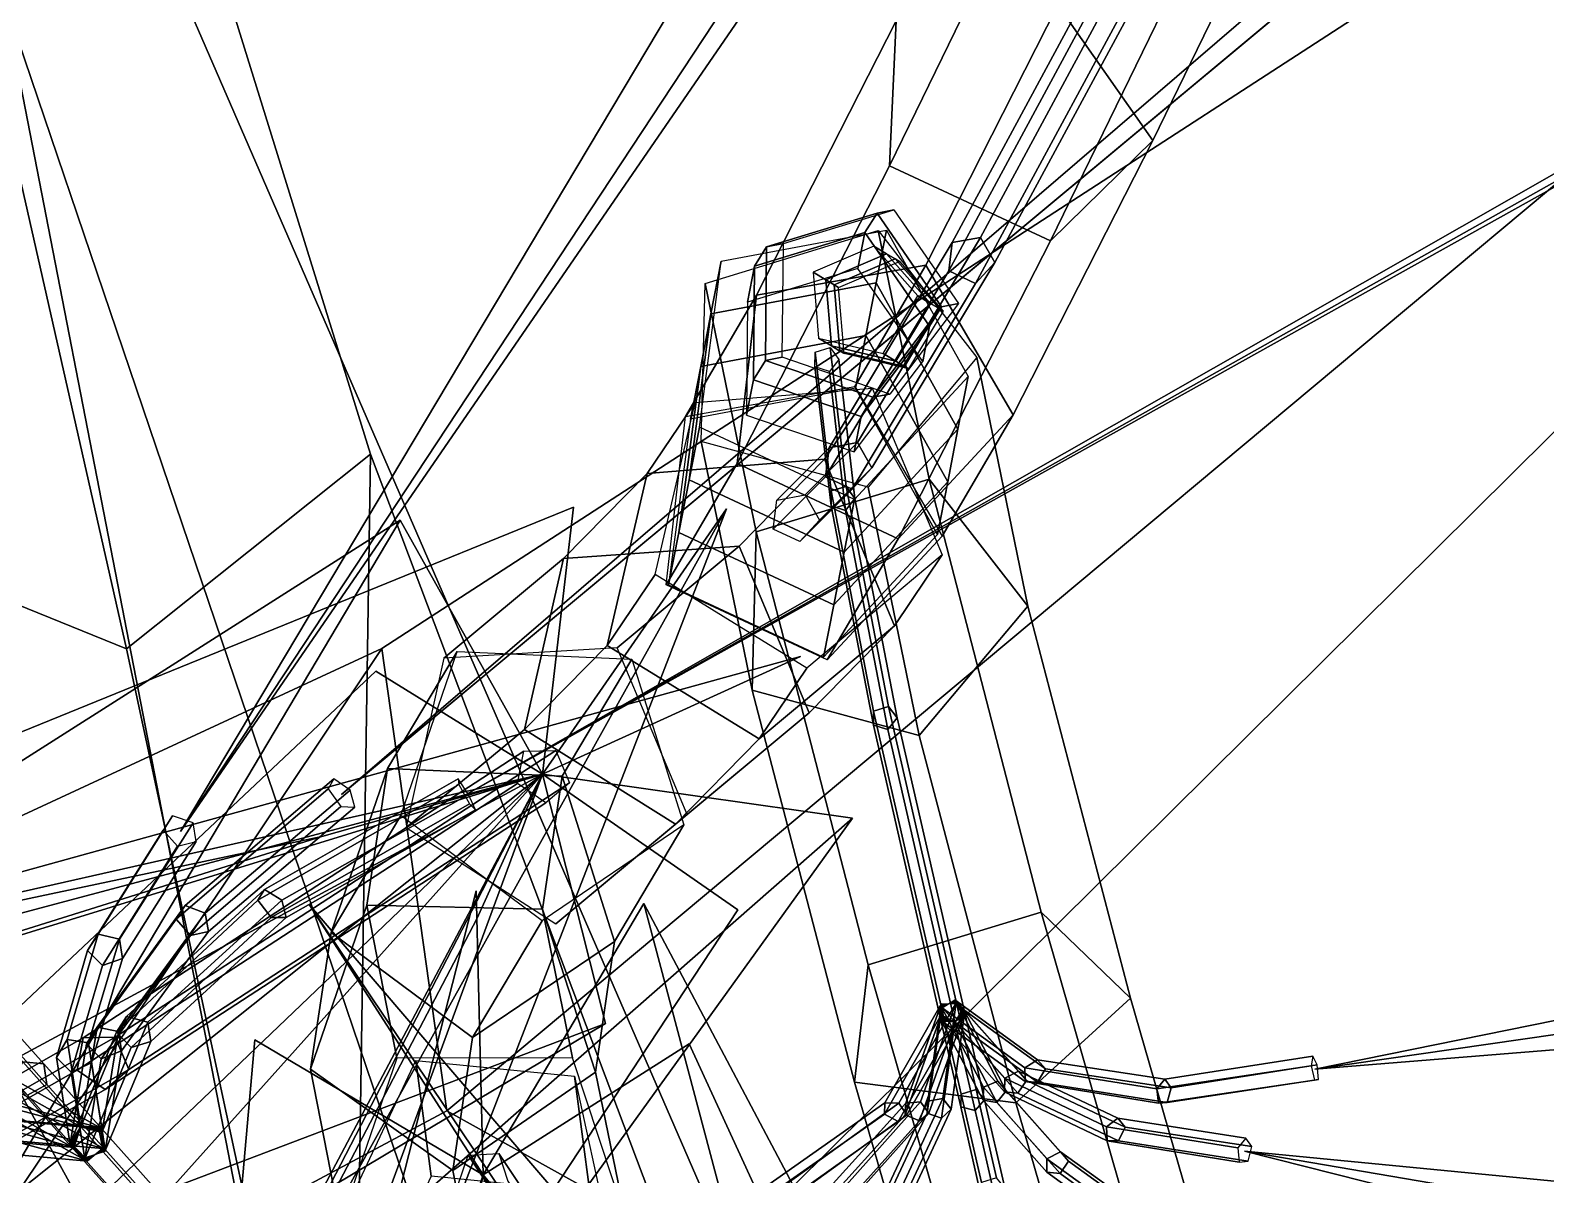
# Model space of a CAD drawing. Header units: metres. Extents: x -544 to 542, y -646 to 594.
# Drawn here: x -36.1 to 27.7, y -36.1 to 12 of the extents above; entities that cross this region are included whole.
import ezdxf

# ---------------------------------------------------------------- set-up
doc = ezdxf.new("R2010")
doc.units = ezdxf.units.M

msp = doc.modelspace()

# ---------------------------------------------------------------- linework, layer by layer
at = {"layer": 'Newplan_Intrnd', "color": 3}
for points in [[(0.3853, 12.4502, 171.8064), (8.4084, 28.9379, 183.3507), (8.9606, 24.5151, 189.2034), (0.1039, 6.3478, 175.9054)], [(11.1865, 7.4067, 171.5028), (19.2096, 23.8945, 183.0471), (14.7064, 28.5565, 179.5677), (7.1955, 13.1009, 169.101)], [(0.1039, 6.3478, 175.9054), (8.9606, 24.5151, 189.2034), (15.7369, 21.3511, 189.013), (6.8802, 3.1837, 175.715)], [(6.8802, 3.1837, 175.715), (15.7369, 21.3511, 189.013), (19.2096, 23.8945, 183.0471), (11.1865, 7.4067, 171.5028)], [(1.6394, 2.1618, 153.1539), (7.1955, 13.1009, 169.101), (0.3853, 12.4502, 171.8064), (-5.4939, 0.9041, 154.4395)], [(5.3072, -4.1392, 154.1359), (11.1865, 7.4067, 171.5028), (7.1955, 13.1009, 169.101), (1.6394, 2.1618, 153.1539)], [(-5.4939, 0.9041, 154.4395), (0.3853, 12.4502, 171.8064), (0.1039, 6.3478, 175.9054), (-6.3015, -6.1859, 156.2279)], [(0.4747, -9.35, 156.0374), (6.8802, 3.1837, 175.715), (11.1865, 7.4067, 171.5028), (5.3072, -4.1392, 154.1359)], [(-6.3015, -6.1859, 156.2279), (0.1039, 6.3478, 175.9054), (6.8802, 3.1837, 175.715), (0.4747, -9.35, 156.0374)], [(0.2971, 4.4899, 25.5404), (-0.4141, 4.357, 40.07981), (-5.06396, 2.9396, 39.8393), (-4.3526, 3.0726, 25.3)], [(3.0072, 0.5462, 25.637), (2.2958, 0.4133, 40.1763), (-0.4141, 4.357, 40.07981), (0.2971, 4.4899, 25.5404)], [(-0.4141, 4.357, 40.07981), (-0.9232, 3.5357, 54.7664), (-5.573, 2.1183, 54.5259), (-5.06396, 2.9396, 39.8393)], [(2.2958, 0.4133, 40.1763), (1.7961, -0.4006, 54.6393), (-0.9232, 3.5357, 54.7664), (-0.4141, 4.357, 40.07981)], [(-0.3755, 3.6187, 71.563), (1.7724, -6.8445, 91.7016), (-5.5088, -9.06403, 91.3251), (-7.6569, 1.3992, 71.1864)], [(-0.02033, 3.6365, 69.5948), (-0.4526, 1.4218, 91.00979), (-7.405, 0.1148, 90.7342), (-6.9728, 2.3295, 69.3193)], [(-0.9232, 3.5357, 54.7664), (-1.2198, 2.02572, 69.404), (-5.8696, 0.6083, 69.1636), (-5.573, 2.1183, 54.5259)], [(1.7961, -0.4006, 54.6393), (1.5056, -1.8928, 69.05381), (-1.2198, 2.02572, 69.404), (-0.9232, 3.5357, 54.7664)], [(3.4216, -2.5239, 69.02722), (2.9893, -4.7386, 90.4421), (-0.4526, 1.4218, 91.00979), (-0.02033, 3.6365, 69.5948)], [(3.787, -1.719, 68.3456), (5.935, -12.1823, 88.4842), (1.7724, -6.8445, 91.7016), (-0.3755, 3.6187, 71.563)], [(-5.06396, 2.9396, 39.8393), (-5.573, 2.1183, 54.5259), (-5.6155, -2.6598, 54.256), (-5.1157, -1.8458, 39.793)], [(-4.3526, 3.0726, 25.3), (-5.06396, 2.9396, 39.8393), (-5.1157, -1.8458, 39.793), (-4.4044, -1.7129, 25.2537)], [(-0.01325, 2.6458, 16.9332), (-0.548, 2.9663, 25.3833), (-3.1102, 1.8641, 25.263), (-2.5774, 1.5448, 16.853)], [(0.3435, 2.4319, 8.4704), (-0.01325, 2.6458, 16.9332), (-2.5774, 1.5448, 16.853), (-2.2219, 1.3317, 8.4303)], [(1.8332, 0.556, 17.06387), (1.295, 0.8787, 25.5791), (-0.548, 2.9663, 25.3833), (-0.01325, 2.6458, 16.9332)], [(2.1921, 0.3409, 8.5357), (1.8332, 0.556, 17.06387), (-0.01325, 2.6458, 16.9332), (0.3435, 2.4319, 8.4704)], [(-1.3497, -2.9411, 131.5735), (1.6394, 2.1618, 153.1539), (-5.4939, 0.9041, 154.4395), (-8.4832, -4.1987, 132.859)], [(-6.9728, 2.3295, 69.3193), (-7.405, 0.1148, 90.7342), (-8.3248, -6.8656, 89.9937), (-7.8925, -4.6509, 68.5788)], [(-5.573, 2.1183, 54.5259), (-5.8696, 0.6083, 69.1636), (-5.906, -4.152, 68.6705), (-5.6155, -2.6598, 54.256)], [(0.5222, 2.3248, -0.01834), (0.3435, 2.4319, 8.4704), (-2.2219, 1.3317, 8.4303), (-2.04322, 1.2246, -0.05847)], [(2.3179, -9.2422, 132.5554), (5.3072, -4.1392, 154.1359), (1.6394, 2.1618, 153.1539), (-1.3497, -2.9411, 131.5735)], [(2.3708, 0.2338, 0.04697), (2.1921, 0.3409, 8.5357), (0.3435, 2.4319, 8.4704), (0.5222, 2.3248, -0.01834)], [(-0.4526, 1.4218, 91.00979), (-0.8848, -0.7929, 112.4247), (-7.8373, -2.09989, 112.1492), (-7.405, 0.1148, 90.7342)], [(-7.6569, 1.3992, 71.1864), (-5.5088, -9.06403, 91.3251), (-5.6711, -15.7201, 87.8841), (-7.8192, -5.2568, 67.7455)], [(-2.5774, 1.5448, 16.853), (-3.1102, 1.8641, 25.263), (-2.8744, -0.9149, 25.3833), (-2.3396, -1.2355, 16.9332)], [(-2.2219, 1.3317, 8.4303), (-2.5774, 1.5448, 16.853), (-2.3396, -1.2355, 16.9332), (-1.9828, -1.4493, 8.4704)], [(-2.04322, 1.2246, -0.05847), (-2.2219, 1.3317, 8.4303), (-1.9828, -1.4493, 8.4704), (-1.8041, -1.5565, -0.01834)], [(2.9893, -4.7386, 90.4421), (2.557, -6.9534, 111.8571), (-0.8848, -0.7929, 112.4247), (-0.4526, 1.4218, 91.00979)], [(-8.4832, -4.1987, 132.859), (-5.4939, 0.9041, 154.4395), (-6.3015, -6.1859, 156.2279), (-9.2908, -11.2889, 134.6474)], [(0.3737, -1.8789, 17.06387), (-0.1644, -1.5563, 25.5791), (1.295, 0.8787, 25.5791), (1.8332, 0.556, 17.06387)], [(-7.405, 0.1148, 90.7342), (-7.8373, -2.09989, 112.1492), (-8.7571, -9.08036, 111.4087), (-8.3248, -6.8656, 89.9937)], [(-0.5931, -3.3982, 40.00016), (-1.08721, -4.2077, 54.3257), (1.7961, -0.4006, 54.6393), (2.2958, 0.4133, 40.1763)], [(0.1181, -3.2653, 25.4608), (-0.5931, -3.3982, 40.00016), (2.2958, 0.4133, 40.1763), (3.0072, 0.5462, 25.637)], [(0.7326, -2.09403, 8.5357), (0.3737, -1.8789, 17.06387), (1.8332, 0.556, 17.06387), (2.1921, 0.3409, 8.5357)], [(0.9113, -2.2011, 0.04697), (0.7326, -2.09403, 8.5357), (2.1921, 0.3409, 8.5357), (2.3708, 0.2338, 0.04697)], [(-1.08721, -4.2077, 54.3257), (-1.3739, -5.689, 68.603), (1.5056, -1.8928, 69.05381), (1.7961, -0.4006, 54.6393)], [(-0.8848, -0.7929, 112.4247), (-1.3171, -3.00764, 133.8396), (-8.2696, -4.3146, 133.5641), (-7.8373, -2.09989, 112.1492)], [(-2.3396, -1.2355, 16.9332), (-2.8744, -0.9149, 25.3833), (-0.1644, -1.5563, 25.5791), (0.3737, -1.8789, 17.06387)], [(-1.9828, -1.4493, 8.4704), (-2.3396, -1.2355, 16.9332), (0.3737, -1.8789, 17.06387), (0.7326, -2.09403, 8.5357)], [(2.557, -6.9534, 111.8571), (2.1248, -9.1681, 133.272), (-1.3171, -3.00764, 133.8396), (-0.8848, -0.7929, 112.4247)], [(-5.1157, -1.8458, 39.793), (-5.6155, -2.6598, 54.256), (-1.08721, -4.2077, 54.3257), (-0.5931, -3.3982, 40.00016)], [(-4.4044, -1.7129, 25.2537), (-5.1157, -1.8458, 39.793), (-0.5931, -3.3982, 40.00016), (0.1181, -3.2653, 25.4608)], [(-1.8041, -1.5565, -0.01834), (-1.9828, -1.4493, 8.4704), (0.7326, -2.09403, 8.5357), (0.9113, -2.2011, 0.04697)], [(-0.787, -7.173, 65.9998), (1.361, -17.6363, 86.1384), (5.935, -12.1823, 88.4842), (3.787, -1.719, 68.3456)], [(-7.8373, -2.09989, 112.1492), (-8.2696, -4.3146, 133.5641), (-9.1894, -11.295, 132.8237), (-8.7571, -9.08036, 111.4087)], [(-1.3714, -7.6958, 68.3955), (-1.8037, -9.9105, 89.8105), (2.9893, -4.7386, 90.4421), (3.4216, -2.5239, 69.02722)], [(-0.6248, -3.01264, 134.2341), (-2.632, -6.00046, 156.8002), (-10.08423, -6.5993, 156.058), (-8.07699, -3.6115, 133.4919)], [(-5.6155, -2.6598, 54.256), (-5.906, -4.152, 68.6705), (-1.3739, -5.689, 68.603), (-1.08721, -4.2077, 54.3257)], [(2.3312, -10.02597, 133.5685), (0.3239, -13.01379, 156.1346), (-2.632, -6.00046, 156.8002), (-0.6248, -3.01264, 134.2341)], [(-8.07699, -3.6115, 133.4919), (-10.08423, -6.5993, 156.058), (-11.7681, -13.8368, 154.95), (-9.7608, -10.849, 132.3839)], [(-2.5145, -14.453, 134.457), (0.4747, -9.35, 156.0374), (5.3072, -4.1392, 154.1359), (2.3179, -9.2422, 132.5554)], [(-7.8925, -4.6509, 68.5788), (-8.3248, -6.8656, 89.9937), (-1.8037, -9.9105, 89.8105), (-1.3714, -7.6958, 68.3955)], [(-1.8037, -9.9105, 89.8105), (-2.236, -12.1252, 111.2254), (2.557, -6.9534, 111.8571), (2.9893, -4.7386, 90.4421)], [(-7.8192, -5.2568, 67.7455), (-5.6711, -15.7201, 87.8841), (1.361, -17.6363, 86.1384), (-0.787, -7.173, 65.9998)], [(-2.632, -6.00046, 156.8002), (-6.223, -9.6644, 179.4569), (-13.6111, -10.1871, 178.197), (-10.08423, -6.5993, 156.058)], [(-9.2908, -11.2889, 134.6474), (-6.3015, -6.1859, 156.2279), (0.4747, -9.35, 156.0374), (-2.5145, -14.453, 134.457)], [(0.3239, -13.01379, 156.1346), (-3.2669, -16.6777, 178.7913), (-6.223, -9.6644, 179.4569), (-2.632, -6.00046, 156.8002)], [(-10.08423, -6.5993, 156.058), (-13.6111, -10.1871, 178.197), (-15.2555, -17.3778, 176.7708), (-11.7681, -13.8368, 154.95)], [(-8.3248, -6.8656, 89.9937), (-8.7571, -9.08036, 111.4087), (-2.236, -12.1252, 111.2254), (-1.8037, -9.9105, 89.8105)], [(1.7724, -6.8445, 91.7016), (6.4939, -25.06435, 107.7972), (-0.7873, -27.2838, 107.4207), (-5.5088, -9.06403, 91.3251)], [(-2.236, -12.1252, 111.2254), (-2.6683, -14.34, 132.6404), (2.1248, -9.1681, 133.272), (2.557, -6.9534, 111.8571)], [(5.935, -12.1823, 88.4842), (10.2466, -28.6906, 102.4179), (6.4939, -25.06435, 107.7972), (1.7724, -6.8445, 91.7016)], [(-8.7571, -9.08036, 111.4087), (-9.1894, -11.295, 132.8237), (-2.6683, -14.34, 132.6404), (-2.236, -12.1252, 111.2254)], [(-5.5088, -9.06403, 91.3251), (-0.7873, -27.2838, 107.4207), (-1.3595, -32.2285, 101.8177), (-5.6711, -15.7201, 87.8841)], [(-13.6111, -10.1871, 178.197), (-18.6464, -14.3727, 199.9357), (-20.2299, -21.5079, 198.1962), (-15.2555, -17.3778, 176.7708)], [(-6.223, -9.6644, 179.4569), (-11.3578, -13.9403, 201.7054), (-18.6464, -14.3727, 199.9357), (-13.6111, -10.1871, 178.197)], [(-3.2669, -16.6777, 178.7913), (-8.4017, -20.9536, 201.0398), (-11.3578, -13.9403, 201.7054), (-6.223, -9.6644, 179.4569)], [(-3.3651, -14.7906, 132.4309), (-5.3723, -17.7784, 154.997), (0.3239, -13.01379, 156.1346), (2.3312, -10.02597, 133.5685)], [(-9.7608, -10.849, 132.3839), (-11.7681, -13.8368, 154.95), (-5.3723, -17.7784, 154.997), (-3.3651, -14.7906, 132.4309)], [(1.361, -17.6363, 86.1384), (5.4207, -33.09301, 98.7435), (10.2466, -28.6906, 102.4179), (5.935, -12.1823, 88.4842)], [(-5.3723, -17.7784, 154.997), (-8.8992, -21.3662, 177.136), (-3.2669, -16.6777, 178.7913), (0.3239, -13.01379, 156.1346)], [(-11.7681, -13.8368, 154.95), (-15.2555, -17.3778, 176.7708), (-8.8992, -21.3662, 177.136), (-5.3723, -17.7784, 154.997)], [(-18.08328, -14.09399, 200.6397), (-21.01469, -19.0155, 222.4436), (-23.3844, -25.9197, 220.5666), (-20.453, -20.9982, 198.7627)], [(-10.7353, -14.421, 201.5538), (-13.6667, -19.3425, 223.3577), (-21.01469, -19.0155, 222.4436), (-18.08328, -14.09399, 200.6397)], [(-8.5412, -21.3845, 200.277), (-11.4726, -26.306, 222.0809), (-13.6667, -19.3425, 223.3577), (-10.7353, -14.421, 201.5538)], [(-5.6711, -15.7201, 87.8841), (-1.3595, -32.2285, 101.8177), (5.4207, -33.09301, 98.7435), (1.361, -17.6363, 86.1384)], [(-8.8992, -21.3662, 177.136), (-13.9346, -25.5518, 198.8746), (-8.4017, -20.9536, 201.0398), (-3.2669, -16.6777, 178.7913)], [(-15.2555, -17.3778, 176.7708), (-20.2299, -21.5079, 198.1962), (-13.9346, -25.5518, 198.8746), (-8.8992, -21.3662, 177.136)], [(-21.01469, -19.0155, 222.4436), (-21.8959, -24.7737, 244.737), (-24.2657, -31.678, 242.8599), (-23.3844, -25.9197, 220.5666)], [(-13.6667, -19.3425, 223.3577), (-14.4899, -24.9381, 244.9795), (-21.8959, -24.7737, 244.737), (-21.01469, -19.0155, 222.4436)], [(-11.4726, -26.306, 222.0809), (-12.2601, -31.8017, 243.29), (-14.4899, -24.9381, 244.9795), (-13.6667, -19.3425, 223.3577)], [(-20.453, -20.9982, 198.7627), (-23.3844, -25.9197, 220.5666), (-17.4441, -30.3476, 220.3658), (-14.5127, -25.4261, 198.5619)], [(-14.5127, -25.4261, 198.5619), (-17.4441, -30.3476, 220.3658), (-11.4726, -26.306, 222.0809), (-8.5412, -21.3845, 200.277)], [(-21.8959, -24.7737, 244.737), (-20.6306, -31.2129, 266.8246), (-23.00045, -38.1171, 264.9476), (-24.2657, -31.678, 242.8599)], [(-14.4899, -24.9381, 244.9795), (-13.2311, -31.1933, 266.3986), (-20.6306, -31.2129, 266.8246), (-21.8959, -24.7737, 244.737)], [(-12.2601, -31.8017, 243.29), (-11.00537, -37.9438, 264.2984), (-13.2311, -31.1933, 266.3986), (-14.4899, -24.9381, 244.9795)], [(6.4939, -25.06435, 107.7972), (12.9942, -47.6927, 115.4802), (5.7129, -49.9122, 115.1036), (-0.7873, -27.2838, 107.4207)], [(10.2466, -28.6906, 102.4179), (16.09499, -48.9551, 108.7747), (12.9942, -47.6927, 115.4802), (6.4939, -25.06435, 107.7972)], [(-23.3844, -25.9197, 220.5666), (-24.2657, -31.678, 242.8599), (-18.2672, -35.9433, 241.9876), (-17.4441, -30.3476, 220.3658)], [(-17.4441, -30.3476, 220.3658), (-18.2672, -35.9433, 241.9876), (-12.2601, -31.8017, 243.29), (-11.4726, -26.306, 222.0809)], [(-0.7873, -27.2838, 107.4207), (5.7129, -49.9122, 115.1036), (4.4887, -52.4929, 108.1746), (-1.3595, -32.2285, 101.8177)], [(5.4207, -33.09301, 98.7435), (10.8684, -51.9048, 104.2855), (16.09499, -48.9551, 108.7747), (10.2466, -28.6906, 102.4179)], [(-24.2657, -31.678, 242.8599), (-23.00045, -38.1171, 264.9476), (-17.00853, -42.1984, 263.4067), (-18.2672, -35.9433, 241.9876)], [(-19.8281, -31.3039, 266.4577), (-19.1792, -36.1831, 286.2895), (-21.9718, -42.1368, 284.9161), (-22.6207, -37.2576, 265.0842)], [(-13.1539, -31.9685, 266.0757), (-12.505, -36.8477, 285.9076), (-19.1792, -36.1831, 286.2895), (-19.8281, -31.3039, 266.4577)], [(-18.2672, -35.9433, 241.9876), (-17.00853, -42.1984, 263.4067), (-11.00537, -37.9438, 264.2984), (-12.2601, -31.8017, 243.29)], [(-11.7595, -38.3391, 264.4627), (-11.1105, -43.2184, 284.2946), (-12.505, -36.8477, 285.9076), (-13.1539, -31.9685, 266.0757)], [(-1.3595, -32.2285, 101.8177), (4.4887, -52.4929, 108.1746), (10.8684, -51.9048, 104.2855), (5.4207, -33.09301, 98.7435)]]:
    msp.add_3dface(points, dxfattribs=at)
at = {"layer": 'Newplan_Leaf', "color": 3}
for points in [[(25.4246, 20.1917, 471.1543), (26.6426, 21.1824, 466.4981), (-22.9528, -20.1118, 436.4796)], [(25.4246, 20.1917, 471.1543), (-22.9528, -20.1118, 436.4796), (26.6426, 21.1824, 466.4981)], [(-22.9528, -20.1118, 436.4796), (22.2872, 18.7837, 475.0276), (25.4246, 20.1917, 471.1543)], [(-22.9528, -20.1118, 436.4796), (25.4246, 20.1917, 471.1543), (22.2872, 18.7837, 475.0276)], [(-4.7082, 16.2893, 496.3354), (-2.2075, 18.383, 492.66), (-29.7301, -21.6683, 440.6559)], [(-4.7082, 16.2893, 496.3354), (-29.7301, -21.6683, 440.6559), (-2.2075, 18.383, 492.66)], [(-29.7301, -21.6683, 440.6559), (-8.6314, 13.7107, 498.5233), (-4.7082, 16.2893, 496.3354)], [(-29.7301, -21.6683, 440.6559), (-4.7082, 16.2893, 496.3354), (-8.6314, 13.7107, 498.5233)], [(44.7498, 14.7691, 437.64), (44.2848, 14.7924, 432.7483), (-17.7094, -20.11, 430.6142)], [(44.7498, 14.7691, 437.64), (-17.7094, -20.11, 430.6142), (44.2848, 14.7924, 432.7483)], [(-17.7094, -20.11, 430.6142), (43.1057, 14.5966, 442.5486), (44.7498, 14.7691, 437.64)], [(-17.7094, -20.11, 430.6142), (44.7498, 14.7691, 437.64), (43.1057, 14.5966, 442.5486)], [(18.01005, -31.6757, 138.9803), (65.7534, -21.9896, 149.9156), (66.2585, -24.72, 152.2704)], [(18.01005, -31.6757, 138.9803), (66.2585, -24.72, 152.2704), (65.7534, -21.9896, 149.9156)], [(66.2585, -24.72, 152.2704), (65.6752, -27.8179, 153.6819), (18.01005, -31.6757, 138.9803)], [(66.2585, -24.72, 152.2704), (18.01005, -31.6757, 138.9803), (65.6752, -27.8179, 153.6819)], [(15.05115, -35.1241, 142.2943), (56.9146, -39.1822, 169.198), (55.9463, -42.1098, 171.1335)], [(15.05115, -35.1241, 142.2943), (55.9463, -42.1098, 171.1335), (56.9146, -39.1822, 169.198)], [(55.9463, -42.1098, 171.1335), (54.2315, -45.03663, 171.7839), (15.05115, -35.1241, 142.2943)], [(55.9463, -42.1098, 171.1335), (15.05115, -35.1241, 142.2943), (54.2315, -45.03663, 171.7839)]]:
    msp.add_3dface(points, dxfattribs=at)
at = {"layer": 'Newplan_Mrstm', "color": 3}
for points in [[(-50.9872, -6.2857, 670.3636), (-66.4578, 138.296, 712.3402), (-32.00295, -13.9874, 664.5953)], [(-50.9872, -6.2857, 670.3636), (-32.00295, -13.9874, 664.5953), (-66.4578, 138.296, 712.3402)], [(-66.4578, 138.296, 712.3402), (-21.7294, -5.797, 673.3759), (-32.00295, -13.9874, 664.5953)], [(-66.4578, 138.296, 712.3402), (-32.00295, -13.9874, 664.5953), (-21.7294, -5.797, 673.3759)], [(-35.9977, -42.3051, 613.9846), (-64.2188, 93.16, 675.287), (-16.6659, -47.04161, 606.4454)], [(-35.9977, -42.3051, 613.9846), (-16.6659, -47.04161, 606.4454), (-64.2188, 93.16, 675.287)], [(-64.2188, 93.16, 675.287), (-6.8309, -38.929, 615.7828), (-16.6659, -47.04161, 606.4454)], [(-64.2188, 93.16, 675.287), (-16.6659, -47.04161, 606.4454), (-6.8309, -38.929, 615.7828)], [(-51.2597, -60.09626, 699.0544), (-49.6587, 77.5798, 761.8872), (-33.2732, -69.1244, 692.1281)], [(-51.2597, -60.09626, 699.0544), (-33.2732, -69.1244, 692.1281), (-49.6587, 77.5798, 761.8872)], [(-49.6587, 77.5798, 761.8872), (-22.2007, -63.62, 701.9683), (-33.2732, -69.1244, 692.1281)], [(-49.6587, 77.5798, 761.8872), (-33.2732, -69.1244, 692.1281), (-22.2007, -63.62, 701.9683)], [(-21.2513, -13.9627, 549.2295), (94.7866, 61.2868, 610.6942), (-18.5218, -33.4343, 541.0806)], [(-21.2513, -13.9627, 549.2295), (-18.5218, -33.4343, 541.0806), (94.7866, 61.2868, 610.6942)], [(94.7866, 61.2868, 610.6942), (-7.1508, -39.7668, 550.0432), (-18.5218, -33.4343, 541.0806)], [(94.7866, 61.2868, 610.6942), (-18.5218, -33.4343, 541.0806), (-7.1508, -39.7668, 550.0432)], [(-42.8562, -54.7371, 543.3366), (-50.9872, -6.2857, 670.3636), (-22.5358, -58.05469, 543.1595)], [(-42.8562, -54.7371, 543.3366), (-22.5358, -58.05469, 543.1595), (-50.9872, -6.2857, 670.3636)], [(-22.5358, -58.05469, 543.1595), (-50.9872, -6.2857, 670.3636), (-32.00295, -13.9874, 664.5953)], [(-22.5358, -58.05469, 543.1595), (-32.00295, -13.9874, 664.5953), (-50.9872, -6.2857, 670.3636)], [(-32.00295, -13.9874, 664.5953), (-21.7294, -5.797, 673.3759), (-22.5358, -58.05469, 543.1595)], [(-32.00295, -13.9874, 664.5953), (-22.5358, -58.05469, 543.1595), (-21.7294, -5.797, 673.3759)], [(-22.5358, -58.05469, 543.1595), (-21.7294, -5.797, 673.3759), (-4.1476, -52.4038, 546.7988)], [(-22.5358, -58.05469, 543.1595), (-4.1476, -52.4038, 546.7988), (-21.7294, -5.797, 673.3759)], [(-14.49, -19.2558, 199.9577), (-90.708, -39.5797, 407.4276), (-13.1891, -8.01516, 192.3552)], [(-14.49, -19.2558, 199.9577), (-13.1891, -8.01516, 192.3552), (-90.708, -39.5797, 407.4276)], [(-14.49, -19.2558, 199.9577), (-43.7301, -74.4032, 409.0798), (-6.7546, -8.09457, 196.3455)], [(-14.49, -19.2558, 199.9577), (-6.7546, -8.09457, 196.3455), (-43.7301, -74.4032, 409.0798)], [(-6.7546, -8.09457, 196.3455), (-27.9032, -62.6409, 415.0056), (-43.7301, -74.4032, 409.0798)], [(-6.7546, -8.09457, 196.3455), (-43.7301, -74.4032, 409.0798), (-27.9032, -62.6409, 415.0056)], [(-20.4804, -8.567, 193.0785), (-49.8609, -27.2473, 416.7359), (-43.09386, -46.5741, 414.5825)], [(-20.4804, -8.567, 193.0785), (-43.09386, -46.5741, 414.5825), (-49.8609, -27.2473, 416.7359)], [(-14.49, -19.2558, 199.9577), (-43.09386, -46.5741, 414.5825), (-20.4804, -8.567, 193.0785)], [(-14.49, -19.2558, 199.9577), (-20.4804, -8.567, 193.0785), (-43.09386, -46.5741, 414.5825)], [(-49.8609, -27.2473, 416.7359), (-21.2513, -13.9627, 549.2295), (-43.09386, -46.5741, 414.5825)], [(-49.8609, -27.2473, 416.7359), (-43.09386, -46.5741, 414.5825), (-21.2513, -13.9627, 549.2295)], [(-43.09386, -46.5741, 414.5825), (-21.2513, -13.9627, 549.2295), (-18.5218, -33.4343, 541.0806)], [(-43.09386, -46.5741, 414.5825), (-18.5218, -33.4343, 541.0806), (-21.2513, -13.9627, 549.2295)], [(-14.49, -19.2558, 199.9577), (-53.1391, -27.9856, 418.352), (-3.6368, -14.3122, 193.3537)], [(-14.49, -19.2558, 199.9577), (-3.6368, -14.3122, 193.3537), (-53.1391, -27.9856, 418.352)], [(-14.49, -19.2558, 199.9577), (-89.5703, -79.0174, 400.1014), (-21.5063, -14.9273, 189.1005)], [(-14.49, -19.2558, 199.9577), (-21.5063, -14.9273, 189.1005), (-89.5703, -79.0174, 400.1014)], [(-90.708, -39.5797, 407.4276), (-14.49, -19.2558, 199.9577), (-86.1634, -57.9547, 402.4265)], [(-90.708, -39.5797, 407.4276), (-86.1634, -57.9547, 402.4265), (-14.49, -19.2558, 199.9577)], [(-89.5703, -79.0174, 400.1014), (-14.49, -19.2558, 199.9577), (-70.196, -81.3965, 401.61)], [(-89.5703, -79.0174, 400.1014), (-70.196, -81.3965, 401.61), (-14.49, -19.2558, 199.9577)], [(-14.49, -19.2558, 199.9577), (-86.1634, -57.9547, 402.4265), (-11.8444, -29.754, 190.9996)], [(-14.49, -19.2558, 199.9577), (-11.8444, -29.754, 190.9996), (-86.1634, -57.9547, 402.4265)], [(-14.49, -19.2558, 199.9577), (-70.196, -81.3965, 401.61), (-1.4479, -21.1137, 195.068)], [(-14.49, -19.2558, 199.9577), (-1.4479, -21.1137, 195.068), (-70.196, -81.3965, 401.61)], [(-14.49, -19.2558, 199.9577), (-69.1605, -36.1083, 410.5649), (-23.7847, -21.8826, 189.7514)], [(-14.49, -19.2558, 199.9577), (-23.7847, -21.8826, 189.7514), (-69.1605, -36.1083, 410.5649)], [(-53.1391, -27.9856, 418.352), (-14.49, -19.2558, 199.9577), (-69.1605, -36.1083, 410.5649)], [(-53.1391, -27.9856, 418.352), (-69.1605, -36.1083, 410.5649), (-14.49, -19.2558, 199.9577)], [(-52.07323, -91.8951, 406.2998), (-14.49, -19.2558, 199.9577), (-43.7301, -74.4032, 409.0798)], [(-52.07323, -91.8951, 406.2998), (-43.7301, -74.4032, 409.0798), (-14.49, -19.2558, 199.9577)], [(-14.49, -19.2558, 199.9577), (-52.07323, -91.8951, 406.2998), (-17.2609, -25.3427, 188.0785)], [(-14.49, -19.2558, 199.9577), (-17.2609, -25.3427, 188.0785), (-52.07323, -91.8951, 406.2998)], [(-29.6865, -60.5366, 417.5146), (-14.49, -19.2558, 199.9577), (-43.09386, -46.5741, 414.5825)], [(-29.6865, -60.5366, 417.5146), (-43.09386, -46.5741, 414.5825), (-14.49, -19.2558, 199.9577)], [(-14.49, -19.2558, 199.9577), (-29.6865, -60.5366, 417.5146), (-6.2803, -24.9647, 190.692)], [(-14.49, -19.2558, 199.9577), (-6.2803, -24.9647, 190.692), (-29.6865, -60.5366, 417.5146)], [(-1.4479, -21.1137, 195.068), (-53.4997, -93.344, 403.1742), (-70.196, -81.3965, 401.61)], [(-1.4479, -21.1137, 195.068), (-70.196, -81.3965, 401.61), (-53.4997, -93.344, 403.1742)], [(-23.7847, -21.8826, 189.7514), (-89.2328, -35.7458, 405.9901), (-69.1605, -36.1083, 410.5649)], [(-23.7847, -21.8826, 189.7514), (-69.1605, -36.1083, 410.5649), (-89.2328, -35.7458, 405.9901)], [(-17.00034, -36.1255, 265.1789), (-30.6367, -76.4124, 483.0252), (-17.2907, -24.1744, 258.6266)], [(-17.00034, -36.1255, 265.1789), (-17.2907, -24.1744, 258.6266), (-30.6367, -76.4124, 483.0252)], [(-17.00034, -36.1255, 265.1789), (16.2005, -85.06896, 475.2515), (-24.3192, -24.7459, 261.3842)], [(-17.00034, -36.1255, 265.1789), (-24.3192, -24.7459, 261.3842), (16.2005, -85.06896, 475.2515)], [(-24.3192, -24.7459, 261.3842), (11.04425, -66.0163, 481.1136), (16.2005, -85.06896, 475.2515)], [(-24.3192, -24.7459, 261.3842), (16.2005, -85.06896, 475.2515), (11.04425, -66.0163, 481.1136)], [(-17.00034, -36.1255, 265.1789), (12.9993, -112.1832, 467.5239), (-10.2254, -24.7086, 260.5729)], [(-17.00034, -36.1255, 265.1789), (-10.2254, -24.7086, 260.5729), (12.9993, -112.1832, 467.5239)], [(-10.2254, -24.7086, 260.5729), (30.2783, -101.2029, 469.7209), (12.9993, -112.1832, 467.5239)], [(-10.2254, -24.7086, 260.5729), (12.9993, -112.1832, 467.5239), (30.2783, -101.2029, 469.7209)], [(-11.8444, -29.754, 190.9996), (-91.5156, -77.2124, 397.482), (-86.1634, -57.9547, 402.4265)], [(-11.8444, -29.754, 190.9996), (-86.1634, -57.9547, 402.4265), (-91.5156, -77.2124, 397.482)], [(-17.00034, -36.1255, 265.1789), (-34.06636, -114.8458, 472.007), (-26.597, -30.4422, 257.3401)], [(-17.00034, -36.1255, 265.1789), (-26.597, -30.4422, 257.3401), (-34.06636, -114.8458, 472.007)], [(-17.00034, -36.1255, 265.1789), (8.3428, -66.8926, 483.5298), (-8.3256, -30.6095, 256.2253)], [(-17.00034, -36.1255, 265.1789), (-8.3256, -30.6095, 256.2253), (8.3428, -66.8926, 483.5298)], [(-18.5218, -33.4343, 541.0806), (-7.1508, -39.7668, 550.0432), (-43.09386, -46.5741, 414.5825)], [(-18.5218, -33.4343, 541.0806), (-43.09386, -46.5741, 414.5825), (-7.1508, -39.7668, 550.0432)]]:
    msp.add_3dface(points, dxfattribs=at)
at = {"layer": 'Newplan_Petiole', "color": 3}
for points in [[(2.7412, 3.1136, 215.6033), (10.7392, 17.9377, 253.8953), (10.6326, 16.8054, 254.3558), (2.6028, 1.9249, 215.8737)], [(3.9331, 3.3272, 215.4059), (11.9117, 18.1166, 253.5813), (10.7392, 17.9377, 253.8953), (2.7412, 3.1136, 215.6033)], [(4.5426, 2.2725, 215.5526), (12.5406, 17.09659, 253.8447), (11.9117, 18.1166, 253.5813), (3.9331, 3.3272, 215.4059)], [(2.6028, 1.9249, 215.8737), (10.6326, 16.8054, 254.3558), (11.7627, 16.2778, 254.324), (3.7329, 1.3972, 215.842)], [(3.7329, 1.3972, 215.842), (11.7627, 16.2778, 254.324), (12.5406, 17.09659, 253.8447), (4.5426, 2.2725, 215.5526)], [(-1.2319, -5.2979, 174.9255), (3.9331, 3.3272, 215.4059), (2.7412, 3.1136, 215.6033), (-2.4347, -5.5276, 175.001)], [(-0.6333, -6.3687, 174.9504), (4.5426, 2.2725, 215.5526), (3.9331, 3.3272, 215.4059), (-1.2319, -5.2979, 174.9255)], [(-2.4347, -5.5276, 175.001), (2.7412, 3.1136, 215.6033), (2.6028, 1.9249, 215.8737), (-2.5909, -6.7424, 175.0733)], [(-2.5909, -6.7424, 175.0733), (2.6028, 1.9249, 215.8737), (3.7329, 1.3972, 215.842), (-1.4607, -7.2701, 175.0415)], [(-1.4607, -7.2701, 175.0415), (3.7329, 1.3972, 215.842), (4.5426, 2.2725, 215.5526), (-0.6333, -6.3687, 174.9504)], [(-3.0238, -1.4906, 69.08046), (-2.3457, -7.3387, 90.4408), (-2.3512, -7.9647, 90.2696), (-3.02928, -2.1166, 68.9092)], [(-2.3933, -1.2985, 69.113), (-1.7152, -7.1465, 90.4734), (-2.3457, -7.3387, 90.4408), (-3.0238, -1.4906, 69.08046)], [(-2.4151, -2.313, 68.8359), (-1.737, -8.1611, 90.1964), (-1.3462, -7.6584, 90.3216), (-2.02429, -1.8103, 68.9612)], [(-2.02429, -1.8103, 68.9612), (-1.3462, -7.6584, 90.3216), (-1.7152, -7.1465, 90.4734), (-2.3933, -1.2985, 69.113)], [(-3.02928, -2.1166, 68.9092), (-2.3512, -7.9647, 90.2696), (-1.737, -8.1611, 90.1964), (-2.4151, -2.313, 68.8359)], [(-4.6372, -7.7301, 133.2278), (-2.4347, -5.5276, 175.001), (-2.5909, -6.7424, 175.0733), (-4.7933, -8.9449, 133.3)], [(-3.4343, -7.5005, 133.1522), (-1.2319, -5.2979, 174.9255), (-2.4347, -5.5276, 175.001), (-4.6372, -7.7301, 133.2278)], [(-2.8358, -8.5712, 133.1771), (-0.6333, -6.3687, 174.9504), (-1.2319, -5.2979, 174.9255), (-3.4343, -7.5005, 133.1522)], [(-3.6632, -9.4726, 133.2683), (-1.4607, -7.2701, 175.0415), (-0.6333, -6.3687, 174.9504), (-2.8358, -8.5712, 133.1771)], [(-4.7933, -8.9449, 133.3), (-2.5909, -6.7424, 175.0733), (-1.4607, -7.2701, 175.0415), (-3.6632, -9.4726, 133.2683)], [(-2.3457, -7.3387, 90.4408), (-0.5605, -16.61, 110.5695), (-0.5719, -17.1996, 110.2987), (-2.3512, -7.9647, 90.2696)], [(-1.7152, -7.1465, 90.4734), (0.06997, -16.4178, 110.6021), (-0.5605, -16.61, 110.5695), (-2.3457, -7.3387, 90.4408)], [(-1.3462, -7.6584, 90.3216), (0.433, -16.8933, 110.3507), (0.06997, -16.4178, 110.6021), (-1.7152, -7.1465, 90.4734)], [(-2.3512, -7.9647, 90.2696), (-0.5719, -17.1996, 110.2987), (0.03863, -17.3737, 110.1642), (-1.737, -8.1611, 90.1964)], [(-1.737, -8.1611, 90.1964), (0.03863, -17.3737, 110.1642), (0.433, -16.8933, 110.3507), (-1.3462, -7.6584, 90.3216)], [(0.06997, -16.4178, 110.6021), (2.9093, -28.8251, 128.8312), (2.2788, -29.01736, 128.7986), (-0.5605, -16.61, 110.5695)], [(0.433, -16.8933, 110.3507), (3.2613, -29.2487, 128.4879), (2.9093, -28.8251, 128.8312), (0.06997, -16.4178, 110.6021)], [(-0.5605, -16.61, 110.5695), (2.2788, -29.01736, 128.7986), (2.2563, -29.555, 128.4359), (-0.5719, -17.1996, 110.2987)], [(-0.5719, -17.1996, 110.2987), (2.2563, -29.555, 128.4359), (2.8601, -29.6972, 128.245), (0.03863, -17.3737, 110.1642)], [(0.03863, -17.3737, 110.1642), (2.8601, -29.6972, 128.245), (3.2613, -29.2487, 128.4879), (0.433, -16.8933, 110.3507)], [(-15.2792, -18.2908, 199.8909), (-33.8233, -30.3561, 244.661), (-34.08783, -31.7138, 244.1855), (-15.5438, -19.6485, 199.4154)], [(-13.9314, -18.2577, 200.4581), (-32.4754, -30.3231, 245.2282), (-33.8233, -30.3561, 244.661), (-15.2792, -18.2908, 199.8909)], [(-13.3559, -19.6231, 200.3285), (-31.8999, -31.6885, 245.0986), (-32.4754, -30.3231, 245.2282), (-13.9314, -18.2577, 200.4581)], [(-15.5438, -19.6485, 199.4154), (-34.08783, -31.7138, 244.1855), (-32.9059, -32.5326, 244.4544), (-14.3619, -20.4672, 199.6843)], [(-14.3619, -20.4672, 199.6843), (-32.9059, -32.5326, 244.4544), (-31.8999, -31.6885, 245.0986), (-13.3559, -19.6231, 200.3285)], [(-29.5314, -24.793, 431.494), (-23.2849, -19.4617, 436.1829), (-23.5219, -19.8782, 436.9721), (-29.915, -25.3633, 432.1104)], [(-28.6917, -25.1151, 431.2849), (-22.5921, -19.9376, 435.801), (-23.2849, -19.4617, 436.1829), (-29.5314, -24.793, 431.494)], [(-26.2004, -24.1187, 429.2427), (-18.04164, -19.4599, 430.3174), (-18.02264, -19.6988, 431.2091), (-26.4725, -24.5663, 430.003)], [(-26.4725, -24.5663, 430.003), (-18.02264, -19.6988, 431.2091), (-17.5738, -20.5022, 431.2841), (-25.9152, -25.2919, 430.127)], [(-25.4725, -24.5635, 428.8896), (-17.6047, -20.1133, 429.8331), (-18.04164, -19.4599, 430.3174), (-26.2004, -24.1187, 429.2427)], [(-29.915, -25.3633, 432.1104), (-23.5219, -19.8782, 436.9721), (-22.9777, -20.6154, 437.0853), (-29.3162, -26.04322, 432.288)], [(-28.5487, -25.8875, 431.7701), (-22.3943, -20.6526, 436.3506), (-22.5921, -19.9376, 435.801), (-28.6917, -25.1151, 431.2849)], [(-25.2878, -25.2902, 429.4285), (-17.3116, -20.7622, 430.4209), (-17.6047, -20.1133, 429.8331), (-25.4725, -24.5635, 428.8896)], [(-33.1968, -25.9983, 432.9564), (-30.06232, -21.01827, 440.3592), (-30.4659, -21.6179, 440.9335), (-33.6395, -26.6806, 433.3934)], [(-32.2983, -26.2083, 432.9267), (-29.2027, -21.3109, 440.1921), (-30.06232, -21.01827, 440.3592), (-33.1968, -25.9983, 432.9564)], [(-29.3162, -26.04322, 432.288), (-22.9777, -20.6154, 437.0853), (-22.3943, -20.6526, 436.3506), (-28.5487, -25.8875, 431.7701)], [(-25.9152, -25.2919, 430.127), (-17.5738, -20.5022, 431.2841), (-17.3116, -20.7622, 430.4209), (-25.2878, -25.2902, 429.4285)], [(-33.6395, -26.6806, 433.3934), (-30.4659, -21.6179, 440.9335), (-29.8596, -22.2868, 441.1268), (-33.01866, -27.3187, 433.6378)], [(-32.1772, -27.02249, 433.345), (-29.06714, -22.09428, 440.6617), (-29.2027, -21.3109, 440.1921), (-32.2983, -26.2083, 432.9267)], [(-33.01866, -27.3187, 433.6378), (-29.8596, -22.2868, 441.1268), (-29.06714, -22.09428, 440.6617), (-32.1772, -27.02249, 433.345)], [(-31.9977, -29.4632, 424.022), (-26.2004, -24.1187, 429.2427), (-26.4725, -24.5663, 430.003), (-32.4309, -30.1191, 424.5064)], [(-31.1086, -29.6998, 423.9449), (-25.4725, -24.5635, 428.8896), (-26.2004, -24.1187, 429.2427), (-31.9977, -29.4632, 424.022)], [(-33.2446, -29.9023, 424.4559), (-29.5314, -24.793, 431.494), (-29.915, -25.3633, 432.1104), (-33.6931, -30.6097, 424.8443)], [(-32.3403, -30.08722, 424.4749), (-28.6917, -25.1151, 431.2849), (-29.5314, -24.793, 431.494), (-33.2446, -29.9023, 424.4559)], [(-32.4309, -30.1191, 424.5064), (-26.4725, -24.5663, 430.003), (-25.9152, -25.2919, 430.127), (-31.8136, -30.7671, 424.7332)], [(-30.984, -30.504, 424.381), (-25.2878, -25.2902, 429.4285), (-25.4725, -24.5635, 428.8896), (-31.1086, -29.6998, 423.9449)], [(-33.6931, -30.6097, 424.8443), (-29.915, -25.3633, 432.1104), (-29.3162, -26.04322, 432.288), (-33.0701, -31.2385, 425.1068)], [(-32.2213, -30.9107, 424.8751), (-28.5487, -25.8875, 431.7701), (-28.6917, -25.1151, 431.2849), (-32.3403, -30.08722, 424.4749)], [(-31.8136, -30.7671, 424.7332), (-25.9152, -25.2919, 430.127), (-25.2878, -25.2902, 429.4285), (-30.984, -30.504, 424.381)], [(-34.5063, -30.4323, 424.707), (-33.1968, -25.9983, 432.9564), (-33.6395, -26.6806, 433.3934), (-34.9554, -31.1857, 424.9954)], [(-33.6013, -30.5712, 424.826), (-32.2983, -26.2083, 432.9267), (-33.1968, -25.9983, 432.9564), (-34.5063, -30.4323, 424.707)], [(-33.0701, -31.2385, 425.1068), (-29.3162, -26.04322, 432.288), (-28.5487, -25.8875, 431.7701), (-32.2213, -30.9107, 424.8751)], [(-34.9554, -31.1857, 424.9954), (-33.6395, -26.6806, 433.3934), (-33.01866, -27.3187, 433.6378), (-34.3321, -31.7973, 425.2952)], [(-33.4827, -31.4118, 425.189), (-32.1772, -27.02249, 433.345), (-32.2983, -26.2083, 432.9267), (-33.6013, -30.5712, 424.826)], [(-34.3321, -31.7973, 425.2952), (-33.01866, -27.3187, 433.6378), (-32.1772, -27.02249, 433.345), (-33.4827, -31.4118, 425.189)], [(-35.4884, -31.455, 425.002), (-37.9282, -28.7225, 433.7203), (-38.8066, -28.6397, 433.4485), (-36.3669, -31.3722, 424.7302)], [(-35.3598, -32.3165, 425.308), (-37.7996, -29.584, 434.0263), (-37.9282, -28.7225, 433.7203), (-35.4884, -31.455, 425.002)], [(2.299, -28.914, 128.6674), (-0.09201, -33.09709, 133.2466), (-0.1025, -33.5734, 132.8059), (2.2885, -29.3904, 128.2268)], [(2.8892, -28.9284, 128.9624), (0.4981, -33.1114, 133.5416), (-0.09201, -33.09709, 133.2466), (2.299, -28.914, 128.6674)], [(3.2292, -29.4133, 128.697), (0.8381, -33.5963, 133.2762), (0.4981, -33.1114, 133.5416), (2.8892, -28.9284, 128.9624)], [(2.2848, -28.9446, 128.7023), (0.7918, -33.1036, 133.668), (0.7728, -33.5981, 133.2481), (2.2658, -29.4391, 128.2825)], [(2.9034, -28.8979, 128.9275), (1.4104, -33.05691, 133.8931), (0.7918, -33.1036, 133.668), (2.2848, -28.9446, 128.7023)], [(3.2518, -29.3646, 128.6413), (1.7588, -33.5236, 133.6069), (1.4104, -33.05691, 133.8931), (2.9034, -28.8979, 128.9275)], [(2.2772, -28.9746, 128.7397), (1.7146, -33.01961, 133.9843), (1.6912, -33.5319, 133.5866), (2.2538, -29.4869, 128.3421)], [(2.9109, -28.8678, 128.8901), (2.3483, -32.9128, 134.1346), (1.7146, -33.01961, 133.9843), (2.2772, -28.9746, 128.7397)], [(2.2788, -29.01736, 128.7986), (3.1283, -32.7283, 134.2475), (3.1058, -33.266, 133.8848), (2.2563, -29.555, 128.4359)], [(2.2884, -29.04335, 128.8385), (4.06051, -32.4301, 134.2766), (4.04372, -32.9832, 133.9376), (2.2716, -29.5964, 128.4995)], [(2.9093, -28.8251, 128.8312), (3.7587, -32.5361, 134.2801), (3.1283, -32.7283, 134.2475), (2.2788, -29.01736, 128.7986)], [(2.8997, -28.7991, 128.7913), (4.6718, -32.1859, 134.2294), (4.06051, -32.4301, 134.2766), (2.2884, -29.04335, 128.8385)], [(2.3046, -29.0667, 128.8778), (4.9609, -32.05597, 134.1874), (4.9538, -32.6229, 133.8718), (2.2975, -29.6337, 128.5622)], [(2.8601, -29.6972, 128.245), (2.2975, -33.7421, 133.4895), (2.7012, -33.3617, 133.8263), (3.2638, -29.3167, 128.5817)], [(2.8835, -28.7758, 128.752), (5.5398, -31.7651, 134.0616), (4.9609, -32.05597, 134.1874), (2.3046, -29.0667, 128.8778)], [(2.861, -28.7556, 128.714), (6.3441, -31.2826, 133.7801), (5.8102, -31.6139, 133.982), (2.3271, -29.0869, 128.9158)], [(2.3271, -29.0869, 128.9158), (5.8102, -31.6139, 133.982), (5.8164, -32.1929, 133.6889), (2.3333, -29.6659, 128.6227)], [(3.2638, -29.3167, 128.5817), (2.7012, -33.3617, 133.8263), (2.3483, -32.9128, 134.1346), (2.9109, -28.8678, 128.8901)], [(2.8601, -29.6972, 128.245), (6.3431, -32.2242, 133.3111), (6.6674, -31.6649, 133.3672), (3.1843, -29.1378, 128.301)], [(2.8601, -29.6972, 128.245), (5.5164, -32.6864, 133.5546), (5.8765, -32.1593, 133.6712), (3.2202, -29.17, 128.3616)], [(2.8601, -29.6972, 128.245), (4.6321, -33.084, 133.6831), (5.01811, -32.594, 133.8624), (3.246, -29.2072, 128.4243)], [(2.8601, -29.6972, 128.245), (3.7095, -33.4082, 133.6939), (4.1108, -32.9597, 133.9368), (3.2613, -29.2487, 128.4879)], [(3.1843, -29.1378, 128.301), (6.6674, -31.6649, 133.3672), (6.3441, -31.2826, 133.7801), (2.861, -28.7556, 128.714)], [(3.2202, -29.17, 128.3616), (5.8765, -32.1593, 133.6712), (5.5398, -31.7651, 134.0616), (2.8835, -28.7758, 128.752)], [(3.246, -29.2072, 128.4243), (5.01811, -32.594, 133.8624), (4.6718, -32.1859, 134.2294), (2.8997, -28.7991, 128.7913)], [(3.2613, -29.2487, 128.4879), (4.1108, -32.9597, 133.9368), (3.7587, -32.5361, 134.2801), (2.9093, -28.8251, 128.8312)], [(-36.1761, -32.7726, 425.2225), (-38.6158, -30.0401, 433.9408), (-37.7996, -29.584, 434.0263), (-35.3598, -32.3165, 425.308)], [(-33.9271, -34.1047, 416.012), (-33.2446, -29.9023, 424.4559), (-33.6931, -30.6097, 424.8443), (-34.3756, -34.8122, 416.4003)], [(-33.9271, -34.1047, 416.012), (-31.9977, -29.4632, 424.022), (-32.4309, -30.1191, 424.5064), (-34.3603, -34.7606, 416.4964)], [(-33.03802, -34.3413, 415.9349), (-31.1086, -29.6998, 423.9449), (-31.9977, -29.4632, 424.022), (-33.9271, -34.1047, 416.012)], [(-33.02277, -34.2896, 416.0309), (-32.3403, -30.08722, 424.4749), (-33.2446, -29.9023, 424.4559), (-33.9271, -34.1047, 416.012)], [(-32.9134, -35.1455, 416.3709), (-30.984, -30.504, 424.381), (-31.1086, -29.6998, 423.9449), (-33.03802, -34.3413, 415.9349)], [(2.2885, -29.3904, 128.2268), (-0.1025, -33.5734, 132.8059), (0.469, -33.8802, 132.8241), (2.8601, -29.6972, 128.245)], [(2.8601, -29.6972, 128.245), (0.469, -33.8802, 132.8241), (0.8381, -33.5963, 133.2762), (3.2292, -29.4133, 128.697)], [(2.2658, -29.4391, 128.2825), (0.7728, -33.5981, 133.2481), (1.3671, -33.8562, 133.2106), (2.8601, -29.6972, 128.245)], [(2.8601, -29.6972, 128.245), (1.3671, -33.8562, 133.2106), (1.7588, -33.5236, 133.6069), (3.2518, -29.3646, 128.6413)], [(2.2538, -29.4869, 128.3421), (1.6912, -33.5319, 133.5866), (2.2975, -33.7421, 133.4895), (2.8601, -29.6972, 128.245)], [(2.2563, -29.555, 128.4359), (3.1058, -33.266, 133.8848), (3.7095, -33.4082, 133.6939), (2.8601, -29.6972, 128.245)], [(2.2716, -29.5964, 128.4995), (4.04372, -32.9832, 133.9376), (4.6321, -33.084, 133.6831), (2.8601, -29.6972, 128.245)], [(2.2975, -29.6337, 128.5622), (4.9538, -32.6229, 133.8718), (5.5164, -32.6864, 133.5546), (2.8601, -29.6972, 128.245)], [(2.3333, -29.6659, 128.6227), (5.8164, -32.1929, 133.6889), (6.3431, -32.2242, 133.3111), (2.8601, -29.6972, 128.245)], [(-33.8233, -30.3561, 244.661), (-59.2705, -44.9111, 285.0061), (-59.47, -46.2295, 284.4048), (-34.08783, -31.7138, 244.1855)], [(-32.4754, -30.3231, 245.2282), (-58.02858, -44.9421, 285.778), (-59.2705, -44.9111, 285.0061), (-33.8233, -30.3561, 244.661)], [(-31.8999, -31.6885, 245.0986), (-57.453, -46.3075, 285.6485), (-58.02858, -44.9421, 285.778), (-32.4754, -30.3231, 245.2282)], [(-33.9271, -34.1047, 416.012), (-34.5063, -30.4323, 424.707), (-34.9554, -31.1857, 424.9954), (-34.3762, -34.8582, 416.3003)], [(-33.02217, -34.2437, 416.131), (-33.6013, -30.5712, 424.826), (-34.5063, -30.4323, 424.707), (-33.9271, -34.1047, 416.012)], [(-34.3756, -34.8122, 416.4003), (-33.6931, -30.6097, 424.8443), (-33.0701, -31.2385, 425.1068), (-33.7525, -35.441, 416.6629)], [(-34.3603, -34.7606, 416.4964), (-32.4309, -30.1191, 424.5064), (-31.8136, -30.7671, 424.7332), (-33.743, -35.4086, 416.7231)], [(-33.743, -35.4086, 416.7231), (-31.8136, -30.7671, 424.7332), (-30.984, -30.504, 424.381), (-32.9134, -35.1455, 416.3709)], [(-32.9034, -35.08433, 416.4939), (-33.4827, -31.4118, 425.189), (-33.6013, -30.5712, 424.826), (-33.02217, -34.2437, 416.131)], [(-32.9038, -35.1131, 416.4311), (-32.2213, -30.9107, 424.8751), (-32.3403, -30.08722, 424.4749), (-33.02277, -34.2896, 416.0309)], [(-34.3762, -34.8582, 416.3003), (-34.9554, -31.1857, 424.9954), (-34.3321, -31.7973, 425.2952), (-33.7529, -35.4698, 416.6001)], [(-33.7525, -35.441, 416.6629), (-33.0701, -31.2385, 425.1068), (-32.2213, -30.9107, 424.8751), (-32.9038, -35.1131, 416.4311)], [(11.6924, -32.1028, 137.3929), (17.9272, -31.128, 138.9757), (17.8558, -31.5321, 139.4926), (11.3576, -32.5095, 137.7904)], [(11.9566, -32.4626, 136.9218), (18.1132, -31.4886, 138.4692), (17.9272, -31.128, 138.9757), (11.6924, -32.1028, 137.3929)], [(-34.08783, -31.7138, 244.1855), (-59.47, -46.2295, 284.4048), (-58.3532, -47.08759, 284.7995), (-32.9059, -32.5326, 244.4544)], [(-32.9059, -32.5326, 244.4544), (-58.3532, -47.08759, 284.7995), (-57.453, -46.3075, 285.6485), (-31.8999, -31.6885, 245.0986)], [(-33.9271, -34.1047, 416.012), (-36.3669, -31.3722, 424.7302), (-36.7894, -32.1819, 424.8658), (-34.3497, -34.9144, 416.1475)], [(-33.04866, -34.1875, 416.2838), (-35.4884, -31.455, 425.002), (-36.3669, -31.3722, 424.7302), (-33.9271, -34.1047, 416.012)], [(-32.9201, -35.04907, 416.5898), (-35.3598, -32.3165, 425.308), (-35.4884, -31.455, 425.002), (-33.04866, -34.1875, 416.2838)], [(-33.7529, -35.4698, 416.6001), (-34.3321, -31.7973, 425.2952), (-33.4827, -31.4118, 425.189), (-32.9034, -35.08433, 416.4939)], [(5.5398, -31.7651, 134.0616), (9.7235, -33.7384, 138.7008), (9.2461, -34.1029, 138.9743), (4.9609, -32.05597, 134.1874)], [(5.8765, -32.1593, 133.6712), (10.03005, -34.1107, 138.2666), (9.7235, -33.7384, 138.7008), (5.5398, -31.7651, 134.0616)], [(6.3441, -31.2826, 133.7801), (11.6924, -32.1028, 137.3929), (11.3576, -32.5095, 137.7904), (5.8102, -31.6139, 133.982)], [(5.8102, -31.6139, 133.982), (11.3576, -32.5095, 137.7904), (11.4229, -33.1109, 137.5554), (5.8164, -32.1929, 133.6889)], [(6.3431, -32.2242, 133.3111), (11.791, -33.08213, 137.0217), (11.9566, -32.4626, 136.9218), (6.6674, -31.6649, 133.3672)], [(6.6674, -31.6649, 133.3672), (11.9566, -32.4626, 136.9218), (11.6924, -32.1028, 137.3929), (6.3441, -31.2826, 133.7801)], [(11.3576, -32.5095, 137.7904), (17.8558, -31.5321, 139.4926), (17.9994, -32.1328, 139.2931), (11.4229, -33.1109, 137.5554)], [(11.791, -33.08213, 137.0217), (18.1575, -32.106, 138.6642), (18.1132, -31.4886, 138.4692), (11.9566, -32.4626, 136.9218)], [(-33.9271, -34.1047, 416.012), (-37.5468, -32.07581, 424.5095), (-37.934, -32.9132, 424.5446), (-34.3143, -34.9422, 416.047)], [(-33.08403, -34.1597, 416.3842), (-36.7037, -32.1307, 424.8818), (-37.5468, -32.07581, 424.5095), (-33.9271, -34.1047, 416.012)], [(-34.3497, -34.9144, 416.1475), (-36.7894, -32.1819, 424.8658), (-36.1761, -32.7726, 425.2225), (-33.7363, -35.5051, 416.5043)], [(-32.9422, -35.03163, 416.6528), (-36.5619, -33.00267, 425.1504), (-36.7037, -32.1307, 424.8818), (-33.08403, -34.1597, 416.3842)], [(-33.7363, -35.5051, 416.5043), (-36.1761, -32.7726, 425.2225), (-35.3598, -32.3165, 425.308), (-32.9201, -35.04907, 416.5898)], [(4.06051, -32.4301, 134.2766), (6.733, -35.4427, 139.6255), (6.7258, -36.00976, 139.3099), (4.04372, -32.9832, 133.9376)], [(4.6718, -32.1859, 134.2294), (7.3118, -35.1518, 139.4997), (6.733, -35.4427, 139.6255), (4.06051, -32.4301, 134.2766)], [(5.01811, -32.594, 133.8624), (7.6485, -35.5461, 139.1093), (7.3118, -35.1518, 139.4997), (4.6718, -32.1859, 134.2294)], [(4.9609, -32.05597, 134.1874), (9.2461, -34.1029, 138.9743), (9.2691, -34.6917, 138.7025), (4.9538, -32.6229, 133.8718)], [(5.5164, -32.6864, 133.5546), (9.7508, -34.6966, 138.2676), (10.03005, -34.1107, 138.2666), (5.8765, -32.1593, 133.6712)], [(5.8164, -32.1929, 133.6889), (11.4229, -33.1109, 137.5554), (11.791, -33.08213, 137.0217), (6.3431, -32.2242, 133.3111)], [(11.4229, -33.1109, 137.5554), (17.9994, -32.1328, 139.2931), (18.1575, -32.106, 138.6642), (11.791, -33.08213, 137.0217)], [(-33.9271, -34.1047, 416.012), (-38.6483, -32.8232, 424.1049), (-38.9868, -33.68, 424.0431), (-34.2656, -34.9615, 415.9502)], [(-33.1327, -34.1404, 416.4811), (-37.8539, -32.8589, 424.574), (-38.6483, -32.8232, 424.1049), (-33.9271, -34.1047, 416.012)], [(-34.3143, -34.9422, 416.047), (-37.934, -32.9132, 424.5446), (-37.3338, -33.4935, 424.9388), (-33.7141, -35.5225, 416.4412)], [(-32.9728, -35.01951, 416.7135), (-37.694, -33.738, 424.8064), (-37.8539, -32.8589, 424.574), (-33.1327, -34.1404, 416.4811)], [(-33.7141, -35.5225, 416.4412), (-37.3338, -33.4935, 424.9388), (-36.5619, -33.00267, 425.1504), (-32.9422, -35.03163, 416.6528)], [(0.4981, -33.1114, 133.5416), (-4.6089, -36.781, 136.1541), (-5.00547, -36.5638, 135.6733), (-0.09201, -33.09709, 133.2466)], [(-0.09201, -33.09709, 133.2466), (-5.00547, -36.5638, 135.6733), (-4.9584, -36.9799, 135.1775), (-0.1025, -33.5734, 132.8059)], [(0.8381, -33.5963, 133.2762), (-4.3264, -37.3262, 135.9438), (-4.6089, -36.781, 136.1541), (0.4981, -33.1114, 133.5416)], [(1.4104, -33.05691, 133.8931), (-2.2723, -37.1824, 137.7911), (-2.7961, -37.07738, 137.4036), (0.7918, -33.1036, 133.668)], [(0.7918, -33.1036, 133.668), (-2.7961, -37.07738, 137.4036), (-2.7869, -37.5268, 136.9355), (0.7728, -33.5981, 133.2481)], [(1.7588, -33.5236, 133.6069), (-1.9519, -37.6942, 137.5531), (-2.2723, -37.1824, 137.7911), (1.4104, -33.05691, 133.8931)], [(1.7146, -33.01961, 133.9843), (-0.2188, -37.1566, 138.7144), (-0.234, -37.642, 138.284), (1.6912, -33.5319, 133.5866)], [(2.3483, -32.9128, 134.1346), (0.3872, -37.1404, 138.9752), (-0.2188, -37.1566, 138.7144), (1.7146, -33.01961, 133.9843)], [(2.7012, -33.3617, 133.8263), (0.7319, -37.6162, 138.6996), (0.3872, -37.1404, 138.9752), (2.3483, -32.9128, 134.1346)], [(3.1283, -32.7283, 134.2475), (3.9777, -36.4393, 139.6964), (3.9552, -36.977, 139.3337), (3.1058, -33.266, 133.8848)], [(3.7587, -32.5361, 134.2801), (4.6082, -36.2471, 139.729), (3.9777, -36.4393, 139.6964), (3.1283, -32.7283, 134.2475)], [(3.7095, -33.4082, 133.6939), (4.5589, -37.1192, 139.1428), (4.9602, -36.6706, 139.3857), (4.1108, -32.9597, 133.9368)], [(4.1108, -32.9597, 133.9368), (4.9602, -36.6706, 139.3857), (4.6082, -36.2471, 139.729), (3.7587, -32.5361, 134.2801)], [(4.04372, -32.9832, 133.9376), (6.7258, -36.00976, 139.3099), (7.2884, -36.07328, 138.9927), (4.6321, -33.084, 133.6831)], [(4.6321, -33.084, 133.6831), (7.2884, -36.07328, 138.9927), (7.6485, -35.5461, 139.1093), (5.01811, -32.594, 133.8624)], [(4.9538, -32.6229, 133.8718), (9.2691, -34.6917, 138.7025), (9.7508, -34.6966, 138.2676), (5.5164, -32.6864, 133.5546)], [(-33.9271, -34.1047, 416.012), (-39.6476, -33.5984, 423.525), (-39.9252, -34.4656, 423.3721), (-34.2047, -34.9719, 415.8591)], [(-33.1936, -34.1299, 416.5721), (-38.9142, -33.6236, 424.0852), (-39.6476, -33.5984, 423.525), (-33.9271, -34.1047, 416.012)], [(-34.2656, -34.9615, 415.9502), (-38.9868, -33.68, 424.0431), (-38.4048, -34.2531, 424.4734), (-33.6836, -35.5346, 416.3805)], [(-33.01107, -35.01296, 416.7707), (-38.7316, -34.5066, 424.2838), (-38.9142, -33.6236, 424.0852), (-33.1936, -34.1299, 416.5721)], [(-33.6836, -35.5346, 416.3805), (-38.4048, -34.2531, 424.4734), (-37.694, -33.738, 424.8064), (-32.9728, -35.01951, 416.7135)], [(-0.1025, -33.5734, 132.8059), (-4.9584, -36.9799, 135.1775), (-4.5412, -37.4484, 135.3438), (0.469, -33.8802, 132.8241)], [(0.469, -33.8802, 132.8241), (-4.5412, -37.4484, 135.3438), (-4.3264, -37.3262, 135.9438), (0.8381, -33.5963, 133.2762)], [(0.7728, -33.5981, 133.2481), (-2.7869, -37.5268, 136.9355), (-2.2682, -37.9058, 137.0274), (1.3671, -33.8562, 133.2106)], [(1.3671, -33.8562, 133.2106), (-2.2682, -37.9058, 137.0274), (-1.9519, -37.6942, 137.5531), (1.7588, -33.5236, 133.6069)], [(1.6912, -33.5319, 133.5866), (-0.234, -37.642, 138.284), (0.3502, -37.9245, 138.2749), (2.2975, -33.7421, 133.4895)], [(2.2975, -33.7421, 133.4895), (0.3502, -37.9245, 138.2749), (0.7319, -37.6162, 138.6996), (2.7012, -33.3617, 133.8263)], [(3.1058, -33.266, 133.8848), (3.9552, -36.977, 139.3337), (4.5589, -37.1192, 139.1428), (3.7095, -33.4082, 133.6939)], [(9.7235, -33.7384, 138.7008), (15.1, -34.5751, 142.3494), (14.7652, -34.9818, 142.7469), (9.2461, -34.1029, 138.9743)], [(10.03005, -34.1107, 138.2666), (15.3642, -34.9349, 141.8783), (15.1, -34.5751, 142.3494), (9.7235, -33.7384, 138.7008)], [(-25.8244, -43.1837, 387.0797), (-33.9271, -34.1047, 416.012), (-34.3497, -34.9144, 416.1475), (-26.2264, -44.01353, 387.127)], [(-24.9254, -43.2866, 387.2632), (-33.04866, -34.1875, 416.2838), (-33.9271, -34.1047, 416.012), (-25.8244, -43.1837, 387.0797)], [(-24.7635, -44.1809, 387.4256), (-32.9201, -35.04907, 416.5898), (-33.04866, -34.1875, 416.2838), (-24.9254, -43.2866, 387.2632)], [(9.2461, -34.1029, 138.9743), (14.7652, -34.9818, 142.7469), (14.8306, -35.5833, 142.5119), (9.2691, -34.6917, 138.7025)], [(9.7508, -34.6966, 138.2676), (15.1986, -35.5544, 141.9782), (15.3642, -34.9349, 141.8783), (10.03005, -34.1107, 138.2666)], [(-34.2047, -34.9719, 415.8591), (-39.9252, -34.4656, 423.3721), (-39.3659, -35.03489, 423.8364), (-33.6453, -35.5412, 416.3233)], [(-33.6453, -35.5412, 416.3233), (-39.3659, -35.03489, 423.8364), (-38.7316, -34.5066, 424.2838), (-33.01107, -35.01296, 416.7707)], [(-26.2264, -44.01353, 387.127), (-34.3497, -34.9144, 416.1475), (-33.7363, -35.5051, 416.5043), (-25.5797, -44.637, 387.3401)], [(-25.5797, -44.637, 387.3401), (-33.7363, -35.5051, 416.5043), (-32.9201, -35.04907, 416.5898), (-24.7635, -44.1809, 387.4256)], [(9.2691, -34.6917, 138.7025), (14.8306, -35.5833, 142.5119), (15.1986, -35.5544, 141.9782), (9.7508, -34.6966, 138.2676)], [(-17.624, -35.2997, 265.6173), (-7.8636, -49.9009, 307.0022), (-8.2846, -51.1275, 306.6687), (-18.04511, -36.5263, 265.2838)], [(-16.3389, -35.2309, 265.3385), (-6.5785, -49.8321, 306.7234), (-7.8636, -49.9009, 307.0022), (-17.624, -35.2997, 265.6173)], [(-15.9616, -36.39, 264.8406), (-6.2012, -50.9912, 306.2254), (-6.5785, -49.8321, 306.7234), (-16.3389, -35.2309, 265.3385)], [(6.733, -35.4427, 139.6255), (10.2385, -37.99, 144.7297), (10.2447, -38.569, 144.4366), (6.7258, -36.00976, 139.3099)], [(7.3118, -35.1518, 139.4997), (10.7724, -37.6587, 144.5278), (10.2385, -37.99, 144.7297), (6.733, -35.4427, 139.6255)], [(7.2884, -36.07328, 138.9927), (10.7715, -38.6003, 144.0588), (11.09577, -38.04098, 144.1149), (7.6485, -35.5461, 139.1093)], [(7.6485, -35.5461, 139.1093), (11.09577, -38.04098, 144.1149), (10.7724, -37.6587, 144.5278), (7.3118, -35.1518, 139.4997)], [(6.7258, -36.00976, 139.3099), (10.2447, -38.569, 144.4366), (10.7715, -38.6003, 144.0588), (7.2884, -36.07328, 138.9927)]]:
    msp.add_3dface(points, dxfattribs=at)

doc.saveas('drawing.dxf')
